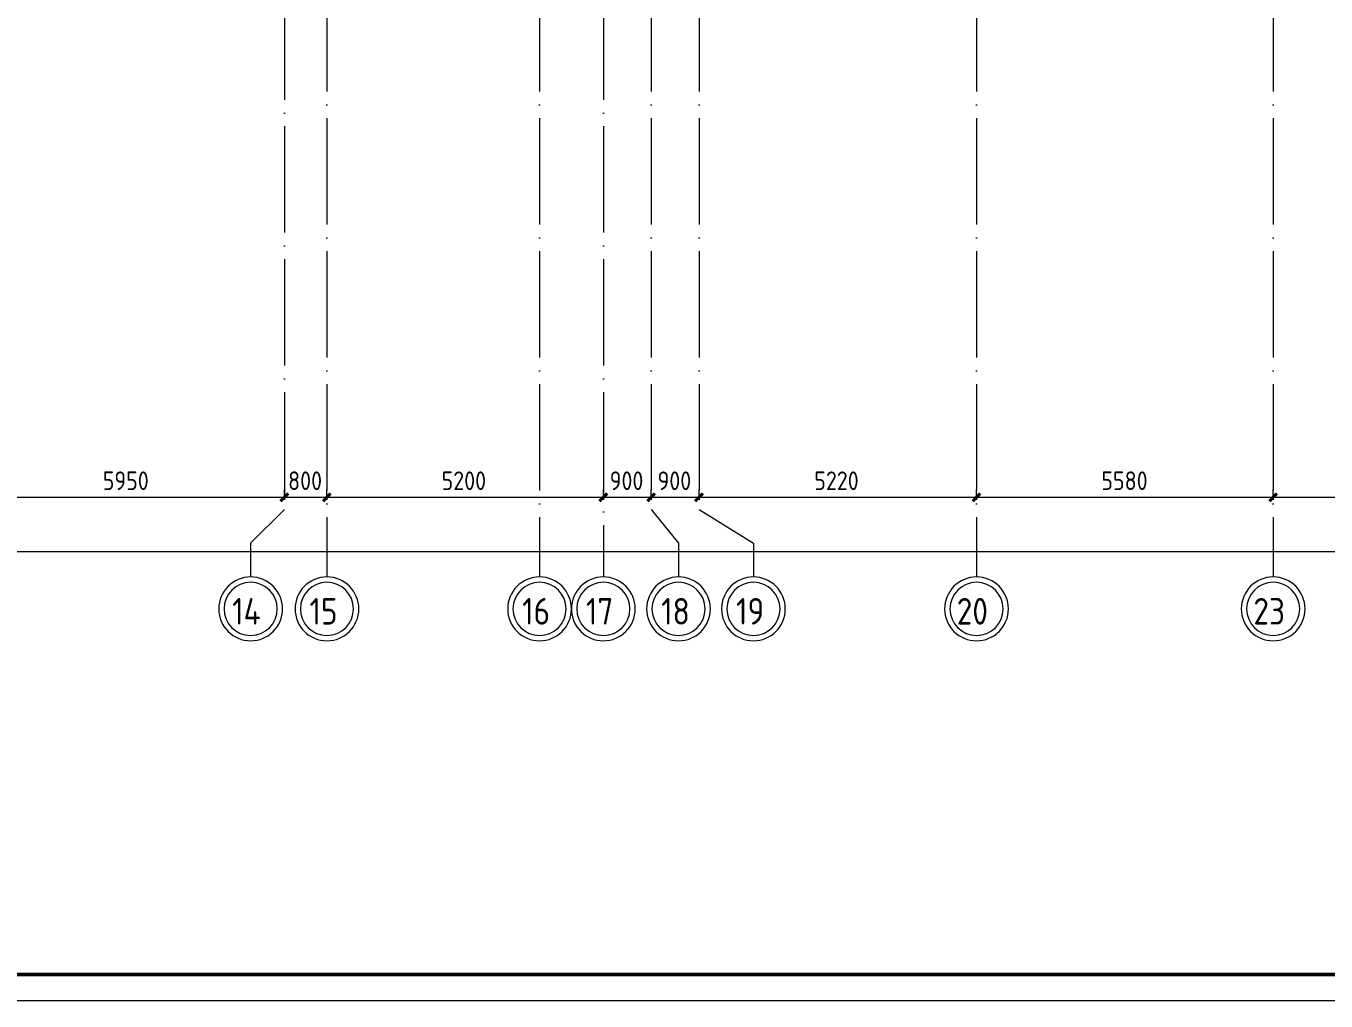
# Model space of a CAD drawing. Header units: millimetres. Extents: x -88595 to 880822, y -1054509 to -148035.
# Drawn here: x 184403 to 208858, y -304452 to -286118 of the extents above; entities that cross this region are included whole.
import ezdxf

# ---------------------------------------------------------------- set-up
doc = ezdxf.new("R2010")
doc.units = ezdxf.units.MM
doc.linetypes.add('ADSK_Линия сетки', pattern=[25, 20, -2.5, 0, -2.5])
for name, color, linetype, lineweight in [('Оборудование', 7, 'Continuous', 18), ('Оси', 7, 'Continuous', 9), ('Основные надписи', 7, 'Continuous', 30), ('Размеры', 7, 'Continuous', 9), ('Тонкие линии', 7, 'Continuous', 18)]:
    doc.layers.add(name, color=color, linetype=linetype, lineweight=lineweight)
doc.styles.add('GOST Common_2', font='GOST_Common.ttf', dxfattribs={"width": 0.9, "height": 350})
doc.styles.add('GOST Common_4', font='GOST_Common.ttf', dxfattribs={"width": 0.9, "height": 3.5})

# ---------------------------------------------------------------- blocks, each defined once
blk = doc.blocks.new('ADSK_Рамка - Форма 3-3616731-План подвала_')
at = {"layer": 'Основные надписи', "lineweight": 50}
blk.add_line((-1361, -143.5), (-197, -143.5), dxfattribs=at)
at = {"layer": 'Тонкие линии', "lineweight": 20}
blk.add_line((-192, -148.5), (-1381, -148.5), dxfattribs=at)
blk = doc.blocks.new('1 этаж')
at = {"layer": 'Оси', "linetype": 'ADSK_Линия сетки', "ltscale": 100}
for p, q in [((225393, 697813), (225393, 633106)), ((231393, 697813), (231393, 631836)), ((226193, 662963), (226193, 631836)), ((230193, 662963), (230193, 631836)), ((232293, 662963), (232293, 633106)), ((233193, 662963), (233193, 633106)), ((238413, 662963), (238413, 631836)), ((243993, 662963), (243993, 631836))]:
    blk.add_line(p, q, dxfattribs=at)
at = {"layer": 'Оси', "ltscale": 100}
for p, q in [((225393, 633106), (224758, 632471)), ((232293, 633106), (232807, 632471)), ((233193, 633106), (234216, 632471)), ((224758, 632471), (224758, 631836)), ((232807, 632471), (232807, 631836)), ((234216, 632471), (234216, 631836))]:
    blk.add_line(p, q, dxfattribs=at)
at = {"layer": 'Оси', "lineweight": 20}
for centre, radius, start, end in [((224758, 631236), 600, 0, 180), ((224758, 631236), 500, 0, 180), ((226193, 631236), 600, 0, 180), ((226193, 631236), 500, 0, 180), ((230193, 631236), 600, 0, 180), ((230193, 631236), 500, 0, 180), ((231393, 631236), 600, 0, 180), ((231393, 631236), 500, 0, 180), ((232807, 631236), 600, 0, 180), ((232807, 631236), 500, 0, 180), ((234216, 631236), 600, 0, 180), ((234216, 631236), 500, 0, 180), ((238413, 631236), 600, 0, 180), ((238413, 631236), 500, 0, 180), ((243993, 631236), 600, 0, 180), ((243993, 631236), 500, 0, 180), ((224758, 631236), 600, 180, 0), ((224758, 631236), 500, 180, 0), ((226193, 631236), 600, 180, 0), ((226193, 631236), 500, 180, 0), ((230193, 631236), 600, 180, 0), ((230193, 631236), 500, 180, 0), ((231393, 631236), 600, 180, 0), ((231393, 631236), 500, 180, 0), ((232807, 631236), 600, 180, 0), ((232807, 631236), 500, 180, 0), ((234216, 631236), 600, 180, 0), ((234216, 631236), 500, 180, 0), ((238413, 631236), 600, 180, 0), ((238413, 631236), 500, 180, 0), ((243993, 631236), 600, 180, 0), ((243993, 631236), 500, 180, 0)]:
    blk.add_arc(centre, radius, start, end, dxfattribs=at)
at = {"layer": 'Размеры', "lineweight": 20}
for p, q in [((225393, 633334), (225393, 633484)), ((225393, 633334), (225393, 633484)), ((226193, 633334), (226193, 633484)), ((226193, 633334), (226193, 633484)), ((231393, 633334), (231393, 633484)), ((231393, 633334), (231393, 633484)), ((232293, 633334), (232293, 633484)), ((232293, 633334), (232293, 633484)), ((233193, 633334), (233193, 633484)), ((233193, 633334), (233193, 633484)), ((238413, 633334), (238413, 633484)), ((238413, 633334), (238413, 633484)), ((243993, 633334), (243993, 633484)), ((243993, 633334), (243993, 633484)), ((219443, 633334), (225393, 633334)), ((225393, 633334), (225393, 633284)), ((225393, 633334), (226193, 633334)), ((225393, 633334), (225393, 633284)), ((226193, 633334), (226193, 633284)), ((226193, 633334), (231393, 633334)), ((226193, 633334), (226193, 633284)), ((231393, 633334), (231393, 633284)), ((231393, 633334), (232293, 633334)), ((231393, 633334), (231393, 633284)), ((232293, 633334), (232293, 633284)), ((232293, 633334), (233193, 633334)), ((232293, 633334), (232293, 633284)), ((233193, 633334), (233193, 633284)), ((233193, 633334), (238413, 633334)), ((233193, 633334), (233193, 633284)), ((238413, 633334), (238413, 633284)), ((238413, 633334), (243993, 633334)), ((238413, 633334), (238413, 633284)), ((243993, 633334), (243993, 633284)), ((243993, 633334), (250343, 633334)), ((243993, 633334), (243993, 633284)), ((182443, 632316), (250343, 632316))]:
    blk.add_line(p, q, dxfattribs=at)
at = {"layer": 'Размеры', "lineweight": 40}
for p, q in [((225393, 633334), (225463, 633405)), ((225393, 633334), (225463, 633405)), ((226193, 633334), (226263, 633405)), ((226193, 633334), (226263, 633405)), ((231393, 633334), (231463, 633405)), ((231393, 633334), (231463, 633405)), ((232293, 633334), (232363, 633405)), ((232293, 633334), (232363, 633405)), ((233193, 633334), (233263, 633405)), ((233193, 633334), (233263, 633405)), ((238413, 633334), (238483, 633405)), ((238413, 633334), (238483, 633405)), ((243993, 633334), (244063, 633405)), ((243993, 633334), (244063, 633405)), ((225393, 633334), (225322, 633263)), ((225393, 633334), (225322, 633263)), ((226193, 633334), (226122, 633263)), ((226193, 633334), (226122, 633263)), ((231393, 633334), (231322, 633263)), ((231393, 633334), (231322, 633263)), ((232293, 633334), (232222, 633263)), ((232293, 633334), (232222, 633263)), ((233193, 633334), (233122, 633263)), ((233193, 633334), (233122, 633263)), ((238413, 633334), (238342, 633263)), ((238413, 633334), (238342, 633263)), ((243993, 633334), (243922, 633263)), ((243993, 633334), (243922, 633263))]:
    blk.add_line(p, q, dxfattribs=at)
at = {"layer": 'Оси', "style": 'GOST Common_2', "width": 0.9}
for s, p in [('14', (224410, 630941)), ('15', (225865, 630941)), ('16', (229865, 630941)), ('17', (231065, 630941)), ('18', (232480, 630941)), ('19', (233889, 630941)), ('20', (238041, 630941)), ('23', (243621, 630941))]:
    blk.add_text(s, height=500, dxfattribs=at).set_placement(p)
at = {"layer": 'Размеры', "lineweight": 20, "char_height": 350, "attachment_point": 1, "line_spacing_factor": 1.022761, "style": 'GOST Common_4'}
for s, insert, width in [('5950', (221976, 633821), 1059.58), ('800', (225462, 633821), 794.69), ('5200', (228351, 633821), 1059.58), ('900', (231512, 633821), 794.69), ('900', (232412, 633821), 794.69), ('5220', (235361, 633821), 1059.58), ('5580', (240761, 633821), 1059.58)]:
    blk.add_mtext(s, dxfattribs=dict(at, insert=insert, width=width))

msp = doc.modelspace()

# ---------------------------------------------------------------- block references
at = {"layer": 'Оборудование', "color": 5, "true_color": 0x0000ff}
msp.add_blockref('1 этаж', (-36129, -928315), dxfattribs=at)
at = {"layer": 'Основные надписи', "lineweight": 9, "xscale": 100, "yscale": 100, "zscale": 100}
msp.add_blockref('ADSK_Рамка - Форма 3-3616731-План подвала_', (259563, -289602), dxfattribs=at)

doc.saveas('drawing.dxf')
